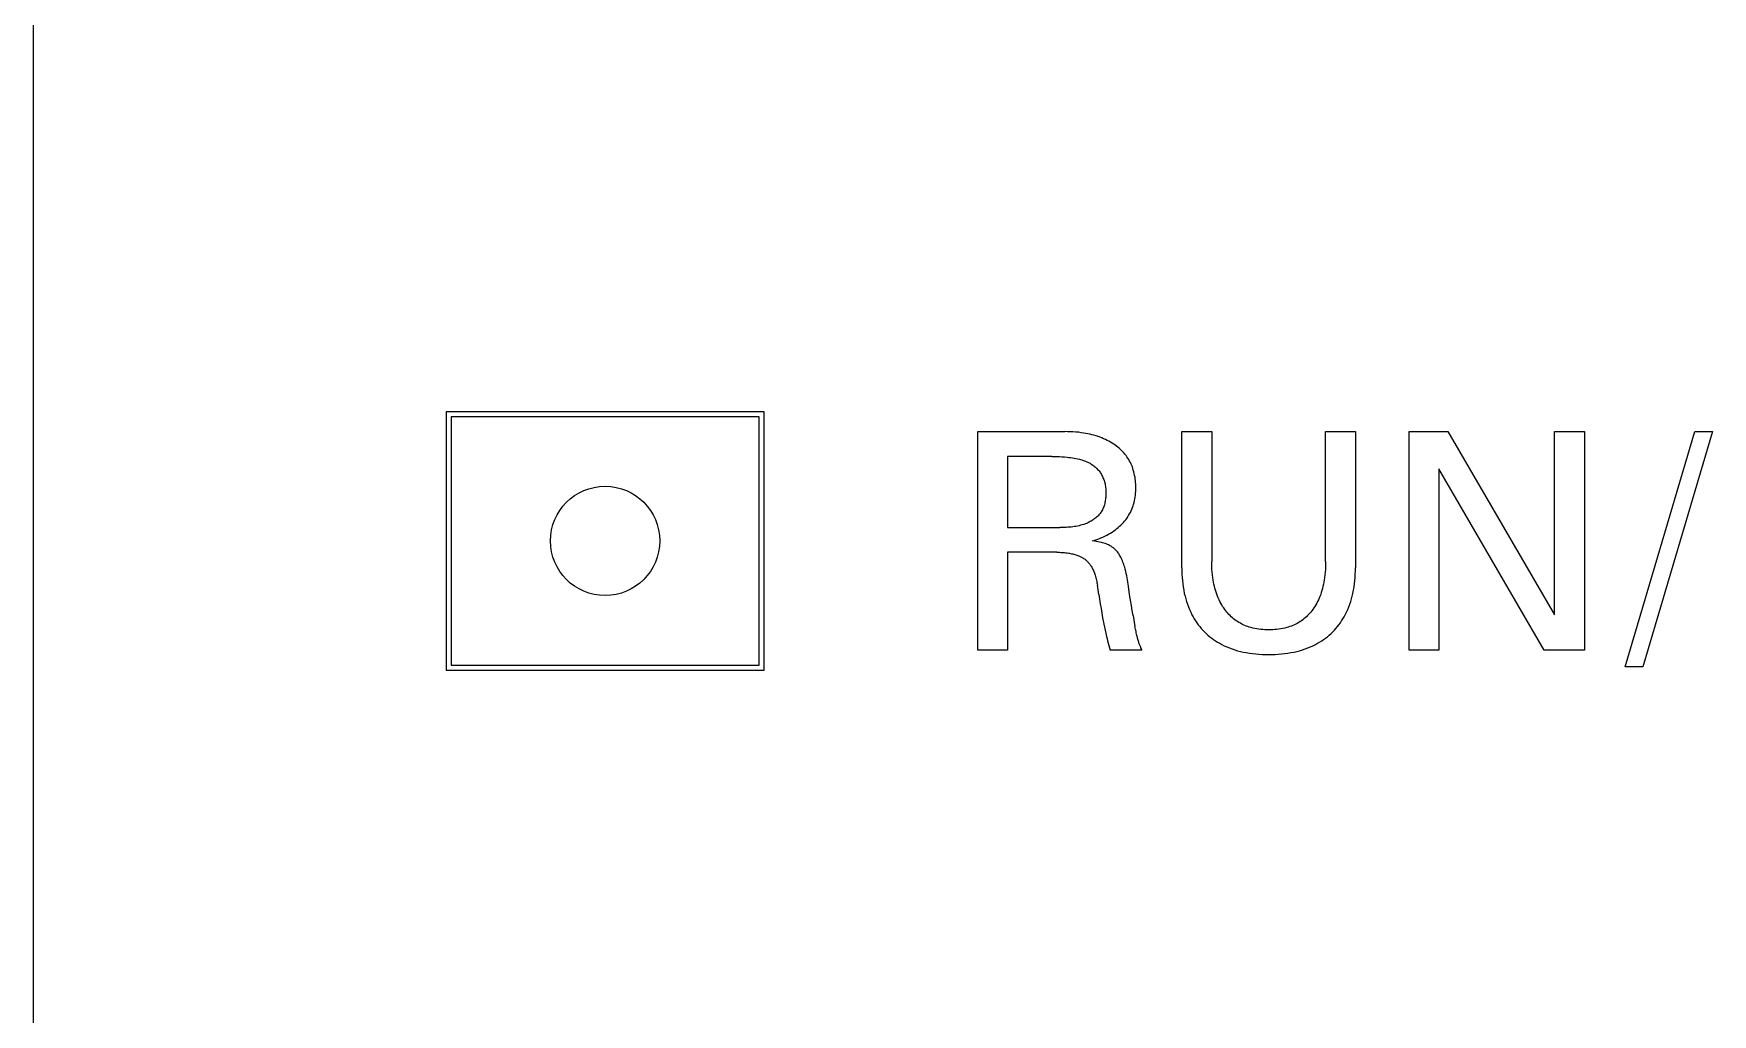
# Model space of a CAD drawing. Extents: x 0 to 420, y 0 to 297.
# Drawn here: x 143.39 to 160.28, y 198.54 to 208.42 of the extents above; entities that cross this region are included whole.
import ezdxf

# ---------------------------------------------------------------- set-up
doc = ezdxf.new("R2010")
doc.units = 0
doc.header["$LTSCALE"] = 23.1
doc.layers.add('10000_FRONT', color=7, linetype='CONTINUOUS')

msp = doc.modelspace()

# ---------------------------------------------------------------- linework, layer by layer
at = {"layer": '10000_FRONT', "color": 7, "linetype": 'CONTINUOUS'}
for p, q in [((143.392, 155.609), (143.392, 243.609)), ((147.542, 204.609), (147.542, 202.009)), ((150.742, 204.609), (147.542, 204.609)), ((150.742, 202.009), (150.742, 204.609)), ((147.592, 204.559), (147.592, 202.059)), ((150.692, 204.559), (147.592, 204.559)), ((150.692, 202.059), (150.692, 204.559)), ((152.892, 202.209), (152.892, 204.409)), ((152.892, 204.409), (153.768, 204.409)), ((153.795, 204.408), (153.768, 204.409)), ((153.822, 204.407), (153.795, 204.408)), ((153.849, 204.406), (153.822, 204.407)), ((153.877, 204.404), (153.849, 204.406)), ((153.904, 204.402), (153.877, 204.404)), ((153.931, 204.398), (153.904, 204.402)), ((153.958, 204.394), (153.931, 204.398)), ((153.979, 204.391), (153.958, 204.394)), ((154.945, 203.038), (154.945, 204.409)), ((154.945, 204.409), (155.246, 204.409)), ((155.246, 204.409), (155.246, 203.103)), ((156.392, 203.103), (156.392, 204.409)), ((156.392, 204.409), (156.691, 204.409)), ((156.691, 204.409), (156.691, 203.038)), ((157.231, 202.209), (157.231, 204.409)), ((157.231, 204.409), (157.622, 204.409)), ((157.622, 204.409), (158.696, 202.564)), ((158.696, 202.564), (158.696, 204.409)), ((158.696, 204.409), (158.996, 204.409)), ((158.996, 204.409), (158.996, 202.209)), ((159.406, 202.043), (160.106, 204.409)), ((160.284, 204.409), (159.584, 202.043)), ((160.106, 204.409), (160.284, 204.409)), ((153.999, 204.387), (153.979, 204.391)), ((154.02, 204.382), (153.999, 204.387)), ((154.041, 204.377), (154.02, 204.382)), ((154.061, 204.372), (154.041, 204.377)), ((154.082, 204.366), (154.061, 204.372)), ((154.102, 204.359), (154.082, 204.366)), ((154.122, 204.352), (154.102, 204.359)), ((154.14, 204.345), (154.122, 204.352)), ((154.158, 204.338), (154.14, 204.345)), ((154.176, 204.33), (154.158, 204.338)), ((154.193, 204.321), (154.176, 204.33)), ((154.211, 204.312), (154.193, 204.321)), ((154.227, 204.303), (154.211, 204.312)), ((154.244, 204.293), (154.227, 204.303)), ((154.261, 204.282), (154.244, 204.293)), ((154.274, 204.273), (154.261, 204.282)), ((154.288, 204.263), (154.274, 204.273)), ((154.301, 204.252), (154.288, 204.263)), ((154.314, 204.241), (154.301, 204.252)), ((154.327, 204.23), (154.314, 204.241)), ((154.339, 204.218), (154.327, 204.23)), ((153.192, 204.159), (153.192, 203.443)), ((153.637, 204.159), (153.192, 204.159)), ((153.637, 204.159), (153.662, 204.159)), ((153.662, 204.159), (153.688, 204.158)), ((153.688, 204.158), (153.714, 204.157)), ((153.714, 204.157), (153.739, 204.156)), ((153.739, 204.156), (153.765, 204.154)), ((153.765, 204.154), (153.79, 204.152)), ((153.79, 204.152), (153.808, 204.15)), ((153.808, 204.15), (153.826, 204.148)), ((153.826, 204.148), (153.844, 204.145)), ((153.844, 204.145), (153.862, 204.142)), ((153.862, 204.142), (153.879, 204.139)), ((153.879, 204.139), (153.897, 204.135)), ((153.897, 204.135), (153.915, 204.131)), ((153.915, 204.131), (153.927, 204.127)), ((153.927, 204.127), (153.94, 204.124)), ((153.94, 204.124), (153.952, 204.12)), ((153.952, 204.12), (153.964, 204.116)), ((153.964, 204.116), (153.976, 204.111)), ((153.976, 204.111), (153.988, 204.106)), ((153.988, 204.106), (154, 204.101)), ((154, 204.101), (154.011, 204.095)), ((154.011, 204.095), (154.021, 204.09)), ((154.021, 204.09), (154.03, 204.084)), ((154.03, 204.084), (154.04, 204.079)), ((154.04, 204.079), (154.049, 204.072)), ((154.049, 204.072), (154.058, 204.066)), ((154.058, 204.066), (154.066, 204.059)), ((154.066, 204.059), (154.075, 204.052)), ((154.351, 204.206), (154.339, 204.218)), ((154.362, 204.194), (154.351, 204.206)), ((154.373, 204.181), (154.362, 204.194)), ((154.384, 204.168), (154.373, 204.181)), ((154.393, 204.154), (154.384, 204.168)), ((154.402, 204.141), (154.393, 204.154)), ((154.411, 204.127), (154.402, 204.141)), ((154.419, 204.113), (154.411, 204.127)), ((154.427, 204.098), (154.419, 204.113)), ((154.434, 204.083), (154.427, 204.098)), ((154.441, 204.068), (154.434, 204.083)), ((154.447, 204.053), (154.441, 204.068)), ((154.075, 204.052), (154.083, 204.045)), ((154.083, 204.045), (154.091, 204.037)), ((154.091, 204.037), (154.098, 204.029)), ((154.098, 204.029), (154.105, 204.021)), ((154.105, 204.021), (154.112, 204.013)), ((154.112, 204.013), (154.119, 204.004)), ((154.119, 204.004), (154.125, 203.995)), ((154.125, 203.995), (154.131, 203.986)), ((154.131, 203.986), (154.136, 203.976)), ((154.136, 203.976), (154.141, 203.967)), ((154.141, 203.967), (154.146, 203.957)), ((154.146, 203.957), (154.151, 203.947)), ((154.151, 203.947), (154.155, 203.937)), ((154.155, 203.937), (154.159, 203.927)), ((154.159, 203.927), (154.162, 203.917)), ((154.162, 203.917), (154.166, 203.905)), ((154.166, 203.905), (154.169, 203.893)), ((154.169, 203.893), (154.172, 203.882)), ((154.452, 204.037), (154.447, 204.053)), ((154.457, 204.022), (154.452, 204.037)), ((154.462, 204.004), (154.457, 204.022)), ((154.467, 203.987), (154.462, 204.004)), ((154.47, 203.969), (154.467, 203.987)), ((154.474, 203.952), (154.47, 203.969)), ((154.476, 203.934), (154.474, 203.952)), ((154.478, 203.916), (154.476, 203.934)), ((154.48, 203.898), (154.478, 203.916)), ((154.481, 203.88), (154.48, 203.898)), ((157.53, 204.033), (157.53, 202.209)), ((158.592, 202.209), (157.53, 204.033)), ((154.172, 203.882), (154.174, 203.87)), ((154.174, 203.87), (154.176, 203.857)), ((154.177, 203.728), (154.175, 203.717)), ((154.176, 203.857), (154.178, 203.845)), ((154.178, 203.739), (154.177, 203.728)), ((154.178, 203.845), (154.179, 203.833)), ((154.179, 203.75), (154.178, 203.739)), ((154.179, 203.833), (154.18, 203.821)), ((154.18, 203.761), (154.179, 203.75)), ((154.18, 203.821), (154.181, 203.808)), ((154.181, 203.772), (154.18, 203.761)), ((154.181, 203.808), (154.181, 203.796)), ((154.181, 203.796), (154.181, 203.783)), ((154.181, 203.783), (154.181, 203.772)), ((154.469, 203.714), (154.472, 203.732)), ((154.472, 203.732), (154.475, 203.75)), ((154.475, 203.75), (154.478, 203.769)), ((154.478, 203.769), (154.48, 203.788)), ((154.48, 203.788), (154.481, 203.806)), ((154.482, 203.862), (154.481, 203.88)), ((154.481, 203.806), (154.482, 203.825)), ((154.482, 203.844), (154.482, 203.862)), ((154.482, 203.825), (154.482, 203.844)), ((154.095, 203.554), (154.087, 203.547)), ((154.102, 203.562), (154.095, 203.554)), ((154.11, 203.57), (154.102, 203.562)), ((154.117, 203.578), (154.11, 203.57)), ((154.123, 203.586), (154.117, 203.578)), ((154.129, 203.594), (154.123, 203.586)), ((154.135, 203.603), (154.129, 203.594)), ((154.141, 203.613), (154.135, 203.603)), ((154.146, 203.622), (154.141, 203.613)), ((154.151, 203.632), (154.146, 203.622)), ((154.155, 203.642), (154.151, 203.632)), ((154.159, 203.652), (154.155, 203.642)), ((154.162, 203.663), (154.159, 203.652)), ((154.166, 203.673), (154.162, 203.663)), ((154.169, 203.684), (154.166, 203.673)), ((154.171, 203.695), (154.169, 203.684)), ((154.173, 203.706), (154.171, 203.695)), ((154.175, 203.717), (154.173, 203.706)), ((154.391, 203.536), (154.401, 203.551)), ((154.401, 203.551), (154.41, 203.566)), ((154.41, 203.566), (154.419, 203.581)), ((154.419, 203.581), (154.427, 203.596)), ((154.427, 203.596), (154.435, 203.612)), ((154.435, 203.612), (154.442, 203.628)), ((154.442, 203.628), (154.448, 203.644)), ((154.448, 203.644), (154.454, 203.661)), ((154.454, 203.661), (154.459, 203.677)), ((154.459, 203.677), (154.464, 203.695)), ((154.464, 203.695), (154.469, 203.714)), ((153.192, 203.443), (153.716, 203.443)), ((153.733, 203.443), (153.716, 203.443)), ((153.749, 203.444), (153.733, 203.443)), ((153.765, 203.444), (153.749, 203.444)), ((153.782, 203.445), (153.765, 203.444)), ((153.798, 203.446), (153.782, 203.445)), ((153.814, 203.447), (153.798, 203.446)), ((153.831, 203.448), (153.814, 203.447)), ((153.847, 203.45), (153.831, 203.448)), ((153.863, 203.453), (153.847, 203.45)), ((153.879, 203.455), (153.863, 203.453)), ((153.895, 203.458), (153.879, 203.455)), ((153.911, 203.462), (153.895, 203.458)), ((153.927, 203.466), (153.911, 203.462)), ((153.943, 203.47), (153.927, 203.466)), ((153.959, 203.475), (153.943, 203.47)), ((153.975, 203.481), (153.959, 203.475)), ((153.985, 203.485), (153.975, 203.481)), ((153.995, 203.489), (153.985, 203.485)), ((154.005, 203.494), (153.995, 203.489)), ((154.014, 203.499), (154.005, 203.494)), ((154.024, 203.504), (154.014, 203.499)), ((154.034, 203.509), (154.024, 203.504)), ((154.043, 203.515), (154.034, 203.509)), ((154.052, 203.521), (154.043, 203.515)), ((154.061, 203.527), (154.052, 203.521)), ((154.07, 203.533), (154.061, 203.527)), ((154.079, 203.54), (154.07, 203.533)), ((154.087, 203.547), (154.079, 203.54)), ((154.208, 203.377), (154.226, 203.387)), ((154.226, 203.387), (154.244, 203.398)), ((154.244, 203.398), (154.261, 203.409)), ((154.261, 203.409), (154.278, 203.422)), ((154.278, 203.422), (154.292, 203.433)), ((154.292, 203.433), (154.306, 203.444)), ((154.306, 203.444), (154.319, 203.456)), ((154.319, 203.456), (154.332, 203.468)), ((154.332, 203.468), (154.345, 203.481)), ((154.345, 203.481), (154.357, 203.494)), ((154.357, 203.494), (154.369, 203.508)), ((154.369, 203.508), (154.38, 203.522)), ((154.38, 203.522), (154.391, 203.536)), ((154.047, 203.309), (154.068, 203.316)), ((154.065, 203.307), (154.047, 203.309)), ((154.083, 203.304), (154.065, 203.307)), ((154.068, 203.316), (154.09, 203.323)), ((154.101, 203.301), (154.083, 203.304)), ((154.09, 203.323), (154.111, 203.331)), ((154.118, 203.297), (154.101, 203.301)), ((154.111, 203.331), (154.131, 203.339)), ((154.136, 203.293), (154.118, 203.297)), ((154.131, 203.339), (154.151, 203.348)), ((154.148, 203.29), (154.136, 203.293)), ((154.161, 203.286), (154.148, 203.29)), ((154.151, 203.348), (154.17, 203.357)), ((154.173, 203.282), (154.161, 203.286)), ((154.17, 203.357), (154.19, 203.366)), ((154.185, 203.278), (154.173, 203.282)), ((154.197, 203.273), (154.185, 203.278)), ((154.19, 203.366), (154.208, 203.377)), ((154.208, 203.268), (154.197, 203.273)), ((154.217, 203.264), (154.208, 203.268)), ((154.225, 203.259), (154.217, 203.264)), ((154.233, 203.255), (154.225, 203.259)), ((154.241, 203.25), (154.233, 203.255)), ((154.249, 203.244), (154.241, 203.25)), ((154.256, 203.239), (154.249, 203.244)), ((154.264, 203.233), (154.256, 203.239)), ((154.271, 203.226), (154.264, 203.233)), ((154.278, 203.22), (154.271, 203.226)), ((154.285, 203.213), (154.278, 203.22)), ((154.291, 203.205), (154.285, 203.213)), ((153.192, 203.194), (153.192, 202.209)), ((153.688, 203.194), (153.192, 203.194)), ((153.688, 203.194), (153.701, 203.194)), ((153.701, 203.194), (153.714, 203.194)), ((153.714, 203.194), (153.727, 203.193)), ((153.727, 203.193), (153.74, 203.193)), ((153.74, 203.193), (153.753, 203.192)), ((153.753, 203.192), (153.766, 203.191)), ((153.766, 203.191), (153.779, 203.189)), ((153.779, 203.189), (153.791, 203.188)), ((153.791, 203.188), (153.804, 203.186)), ((153.804, 203.186), (153.815, 203.184)), ((153.815, 203.184), (153.825, 203.183)), ((153.825, 203.183), (153.836, 203.18)), ((153.836, 203.18), (153.847, 203.178)), ((153.847, 203.178), (153.857, 203.176)), ((153.857, 203.176), (153.867, 203.173)), ((153.867, 203.173), (153.878, 203.17)), ((153.878, 203.17), (153.888, 203.166)), ((153.888, 203.166), (153.898, 203.163)), ((153.898, 203.163), (153.906, 203.16)), ((153.906, 203.16), (153.914, 203.157)), ((153.914, 203.157), (153.921, 203.153)), ((153.921, 203.153), (153.929, 203.15)), ((153.929, 203.15), (153.936, 203.146)), ((153.936, 203.146), (153.943, 203.142)), ((153.943, 203.142), (153.95, 203.138)), ((153.95, 203.138), (153.957, 203.133)), ((153.957, 203.133), (153.964, 203.129)), ((153.964, 203.129), (153.971, 203.124)), ((153.971, 203.124), (153.977, 203.119)), ((153.977, 203.119), (153.982, 203.114)), ((153.982, 203.114), (153.988, 203.109)), ((153.988, 203.109), (153.994, 203.103)), ((153.994, 203.103), (153.999, 203.098)), ((153.999, 203.098), (154.004, 203.092)), ((154.004, 203.092), (154.009, 203.086)), ((154.009, 203.086), (154.014, 203.08)), ((154.014, 203.08), (154.019, 203.074)), ((154.019, 203.074), (154.023, 203.068)), ((154.023, 203.068), (154.027, 203.062)), ((154.027, 203.062), (154.033, 203.053)), ((154.033, 203.053), (154.038, 203.045)), ((154.038, 203.045), (154.042, 203.037)), ((154.297, 203.198), (154.291, 203.205)), ((154.303, 203.19), (154.297, 203.198)), ((154.309, 203.182), (154.303, 203.19)), ((154.314, 203.174), (154.309, 203.182)), ((154.319, 203.166), (154.314, 203.174)), ((154.324, 203.157), (154.319, 203.166)), ((154.33, 203.145), (154.324, 203.157)), ((154.337, 203.133), (154.33, 203.145)), ((154.342, 203.121), (154.337, 203.133)), ((154.348, 203.108), (154.342, 203.121)), ((154.353, 203.096), (154.348, 203.108)), ((154.357, 203.083), (154.353, 203.096)), ((154.362, 203.07), (154.357, 203.083)), ((154.366, 203.057), (154.362, 203.07)), ((154.37, 203.044), (154.366, 203.057)), ((154.375, 203.023), (154.37, 203.044)), ((155.246, 203.076), (155.246, 203.103)), ((155.247, 203.049), (155.246, 203.076)), ((155.248, 203.022), (155.247, 203.049)), ((156.391, 203.049), (156.39, 203.022)), ((156.392, 203.076), (156.391, 203.049)), ((156.392, 203.103), (156.392, 203.076)), ((154.042, 203.037), (154.047, 203.028)), ((154.047, 203.028), (154.051, 203.02)), ((154.051, 203.02), (154.055, 203.011)), ((154.055, 203.011), (154.059, 203.002)), ((154.059, 203.002), (154.062, 202.993)), ((154.062, 202.993), (154.066, 202.984)), ((154.066, 202.984), (154.069, 202.975)), ((154.069, 202.975), (154.073, 202.963)), ((154.073, 202.963), (154.077, 202.95)), ((154.077, 202.95), (154.08, 202.938)), ((154.08, 202.938), (154.083, 202.926)), ((154.083, 202.926), (154.086, 202.913)), ((154.086, 202.913), (154.089, 202.901)), ((154.089, 202.901), (154.091, 202.888)), ((154.091, 202.888), (154.093, 202.876)), ((154.093, 202.876), (154.095, 202.863)), ((154.381, 203.002), (154.375, 203.023)), ((154.385, 202.981), (154.381, 203.002)), ((154.39, 202.959), (154.385, 202.981)), ((154.394, 202.938), (154.39, 202.959)), ((154.397, 202.916), (154.394, 202.938)), ((154.401, 202.895), (154.397, 202.916)), ((154.407, 202.853), (154.401, 202.895)), ((154.945, 203.038), (154.945, 203.006)), ((154.945, 203.006), (154.946, 202.973)), ((154.946, 202.973), (154.948, 202.941)), ((154.948, 202.941), (154.951, 202.909)), ((154.951, 202.909), (154.954, 202.877)), ((154.954, 202.877), (154.959, 202.845)), ((155.25, 202.995), (155.248, 203.022)), ((155.253, 202.968), (155.25, 202.995)), ((155.256, 202.941), (155.253, 202.968)), ((155.26, 202.914), (155.256, 202.941)), ((155.264, 202.893), (155.26, 202.914)), ((155.268, 202.873), (155.264, 202.893)), ((156.374, 202.892), (156.37, 202.872)), ((156.378, 202.913), (156.374, 202.892)), ((156.382, 202.94), (156.378, 202.913)), ((156.385, 202.967), (156.382, 202.94)), ((156.388, 202.994), (156.385, 202.967)), ((156.39, 203.022), (156.388, 202.994)), ((156.678, 202.845), (156.682, 202.877)), ((156.682, 202.877), (156.685, 202.909)), ((156.685, 202.909), (156.688, 202.941)), ((156.688, 202.941), (156.69, 202.973)), ((156.69, 202.973), (156.691, 203.006)), ((156.691, 203.006), (156.691, 203.038)), ((154.109, 202.771), (154.095, 202.863)), ((154.109, 202.771), (154.117, 202.724)), ((154.117, 202.724), (154.124, 202.677)), ((154.419, 202.771), (154.407, 202.853)), ((154.428, 202.714), (154.419, 202.771)), ((154.437, 202.658), (154.428, 202.714)), ((154.959, 202.845), (154.964, 202.813)), ((154.964, 202.813), (154.97, 202.781)), ((154.97, 202.781), (154.977, 202.753)), ((154.977, 202.753), (154.984, 202.726)), ((154.984, 202.726), (154.992, 202.698)), ((155.273, 202.852), (155.268, 202.873)), ((155.278, 202.832), (155.273, 202.852)), ((155.284, 202.812), (155.278, 202.832)), ((155.29, 202.792), (155.284, 202.812)), ((155.297, 202.772), (155.29, 202.792)), ((155.304, 202.752), (155.297, 202.772)), ((155.311, 202.735), (155.304, 202.752)), ((155.319, 202.717), (155.311, 202.735)), ((155.327, 202.7), (155.319, 202.717)), ((156.32, 202.717), (156.311, 202.7)), ((156.327, 202.734), (156.32, 202.717)), ((156.334, 202.751), (156.327, 202.734)), ((156.342, 202.771), (156.334, 202.751)), ((156.348, 202.791), (156.342, 202.771)), ((156.355, 202.811), (156.348, 202.791)), ((156.36, 202.831), (156.355, 202.811)), ((156.365, 202.851), (156.36, 202.831)), ((156.37, 202.872), (156.365, 202.851)), ((156.644, 202.698), (156.652, 202.726)), ((156.652, 202.726), (156.659, 202.753)), ((156.659, 202.753), (156.666, 202.781)), ((156.666, 202.781), (156.672, 202.813)), ((156.672, 202.813), (156.678, 202.845)), ((154.124, 202.677), (154.132, 202.629)), ((154.132, 202.629), (154.14, 202.582)), ((154.14, 202.582), (154.148, 202.535)), ((154.445, 202.608), (154.437, 202.658)), ((154.454, 202.558), (154.445, 202.608)), ((154.454, 202.558), (154.473, 202.448)), ((154.992, 202.698), (155.001, 202.671)), ((155.001, 202.671), (155.011, 202.644)), ((155.011, 202.644), (155.022, 202.618)), ((155.022, 202.618), (155.034, 202.592)), ((155.034, 202.592), (155.047, 202.566)), ((155.047, 202.566), (155.058, 202.545)), ((155.058, 202.545), (155.07, 202.525)), ((155.336, 202.683), (155.327, 202.7)), ((155.346, 202.666), (155.336, 202.683)), ((155.355, 202.65), (155.346, 202.666)), ((155.366, 202.634), (155.355, 202.65)), ((155.377, 202.619), (155.366, 202.634)), ((155.387, 202.606), (155.377, 202.619)), ((155.397, 202.593), (155.387, 202.606)), ((155.407, 202.581), (155.397, 202.593)), ((155.418, 202.569), (155.407, 202.581)), ((155.43, 202.557), (155.418, 202.569)), ((155.441, 202.546), (155.43, 202.557)), ((155.454, 202.535), (155.441, 202.546)), ((156.198, 202.546), (156.186, 202.535)), ((156.21, 202.557), (156.198, 202.546)), ((156.221, 202.569), (156.21, 202.557)), ((156.232, 202.581), (156.221, 202.569)), ((156.243, 202.593), (156.232, 202.581)), ((156.253, 202.606), (156.243, 202.593)), ((156.263, 202.619), (156.253, 202.606)), ((156.273, 202.634), (156.263, 202.619)), ((156.284, 202.65), (156.273, 202.634)), ((156.293, 202.666), (156.284, 202.65)), ((156.303, 202.683), (156.293, 202.666)), ((156.311, 202.7), (156.303, 202.683)), ((156.566, 202.525), (156.578, 202.545)), ((156.578, 202.545), (156.59, 202.566)), ((156.59, 202.566), (156.603, 202.592)), ((156.603, 202.592), (156.614, 202.618)), ((156.614, 202.618), (156.625, 202.644)), ((156.625, 202.644), (156.635, 202.671)), ((156.635, 202.671), (156.644, 202.698)), ((154.148, 202.535), (154.154, 202.504)), ((154.154, 202.504), (154.16, 202.472)), ((154.16, 202.472), (154.166, 202.441)), ((154.166, 202.441), (154.173, 202.41)), ((154.173, 202.41), (154.18, 202.379)), ((154.18, 202.379), (154.187, 202.348)), ((154.476, 202.435), (154.473, 202.448)), ((154.478, 202.422), (154.476, 202.435)), ((154.481, 202.409), (154.478, 202.422)), ((154.484, 202.396), (154.481, 202.409)), ((154.487, 202.383), (154.484, 202.396)), ((154.49, 202.37), (154.487, 202.383)), ((154.493, 202.357), (154.49, 202.37)), ((155.07, 202.525), (155.083, 202.505)), ((155.083, 202.505), (155.096, 202.485)), ((155.096, 202.485), (155.111, 202.465)), ((155.111, 202.465), (155.125, 202.447)), ((155.125, 202.447), (155.141, 202.428)), ((155.141, 202.428), (155.157, 202.411)), ((155.157, 202.411), (155.173, 202.393)), ((155.173, 202.393), (155.191, 202.377)), ((155.191, 202.377), (155.208, 202.361)), ((155.466, 202.525), (155.454, 202.535)), ((155.479, 202.515), (155.466, 202.525)), ((155.492, 202.505), (155.479, 202.515)), ((155.506, 202.496), (155.492, 202.505)), ((155.519, 202.488), (155.506, 202.496)), ((155.534, 202.48), (155.519, 202.488)), ((155.548, 202.472), (155.534, 202.48)), ((155.563, 202.465), (155.548, 202.472)), ((155.578, 202.458), (155.563, 202.465)), ((155.593, 202.452), (155.578, 202.458)), ((155.608, 202.447), (155.593, 202.452)), ((155.624, 202.442), (155.608, 202.447)), ((155.64, 202.437), (155.624, 202.442)), ((155.659, 202.432), (155.64, 202.437)), ((155.679, 202.428), (155.659, 202.432)), ((155.699, 202.424), (155.679, 202.428)), ((155.719, 202.421), (155.699, 202.424)), ((155.739, 202.418), (155.719, 202.421)), ((155.759, 202.417), (155.739, 202.418)), ((155.779, 202.415), (155.759, 202.417)), ((155.799, 202.415), (155.779, 202.415)), ((155.82, 202.414), (155.799, 202.415)), ((155.84, 202.415), (155.82, 202.414)), ((155.86, 202.415), (155.84, 202.415)), ((155.881, 202.417), (155.86, 202.415)), ((155.901, 202.418), (155.881, 202.417)), ((155.921, 202.421), (155.901, 202.418)), ((155.941, 202.424), (155.921, 202.421)), ((155.961, 202.428), (155.941, 202.424)), ((155.981, 202.432), (155.961, 202.428)), ((156.001, 202.437), (155.981, 202.432)), ((156.016, 202.442), (156.001, 202.437)), ((156.032, 202.447), (156.016, 202.442)), ((156.047, 202.452), (156.032, 202.447)), ((156.062, 202.458), (156.047, 202.452)), ((156.077, 202.465), (156.062, 202.458)), ((156.092, 202.472), (156.077, 202.465)), ((156.107, 202.479), (156.092, 202.472)), ((156.121, 202.488), (156.107, 202.479)), ((156.135, 202.496), (156.121, 202.488)), ((156.148, 202.505), (156.135, 202.496)), ((156.161, 202.515), (156.148, 202.505)), ((156.174, 202.525), (156.161, 202.515)), ((156.186, 202.535), (156.174, 202.525)), ((156.428, 202.361), (156.446, 202.377)), ((156.446, 202.377), (156.463, 202.393)), ((156.463, 202.393), (156.48, 202.411)), ((156.48, 202.411), (156.496, 202.428)), ((156.496, 202.428), (156.511, 202.447)), ((156.511, 202.447), (156.526, 202.465)), ((156.526, 202.465), (156.54, 202.485)), ((156.54, 202.485), (156.553, 202.505)), ((156.553, 202.505), (156.566, 202.525)), ((153.192, 202.209), (152.892, 202.209)), ((154.187, 202.348), (154.193, 202.325)), ((154.193, 202.325), (154.198, 202.302)), ((154.198, 202.302), (154.205, 202.279)), ((154.205, 202.279), (154.211, 202.256)), ((154.211, 202.256), (154.218, 202.233)), ((154.218, 202.233), (154.225, 202.21)), ((154.544, 202.21), (154.225, 202.21)), ((154.495, 202.348), (154.493, 202.357)), ((154.498, 202.338), (154.495, 202.348)), ((154.5, 202.329), (154.498, 202.338)), ((154.503, 202.319), (154.5, 202.329)), ((154.506, 202.31), (154.503, 202.319)), ((154.508, 202.301), (154.506, 202.31)), ((154.511, 202.292), (154.508, 202.301)), ((154.514, 202.282), (154.511, 202.292)), ((154.517, 202.273), (154.514, 202.282)), ((154.52, 202.266), (154.517, 202.273)), ((154.523, 202.259), (154.52, 202.266)), ((154.525, 202.252), (154.523, 202.259)), ((154.528, 202.245), (154.525, 202.252)), ((154.531, 202.238), (154.528, 202.245)), ((154.534, 202.231), (154.531, 202.238)), ((154.538, 202.224), (154.534, 202.231)), ((154.541, 202.217), (154.538, 202.224)), ((154.544, 202.21), (154.541, 202.217)), ((155.208, 202.361), (155.227, 202.345)), ((155.227, 202.345), (155.246, 202.33)), ((155.246, 202.33), (155.265, 202.316)), ((155.265, 202.316), (155.285, 202.303)), ((155.285, 202.303), (155.305, 202.29)), ((155.305, 202.29), (155.326, 202.278)), ((155.326, 202.278), (155.347, 202.266)), ((155.347, 202.266), (155.372, 202.254)), ((155.372, 202.254), (155.398, 202.242)), ((155.398, 202.242), (155.425, 202.231)), ((155.425, 202.231), (155.451, 202.221)), ((155.451, 202.221), (155.479, 202.212)), ((155.479, 202.212), (155.506, 202.204)), ((155.506, 202.204), (155.534, 202.197)), ((156.103, 202.197), (156.13, 202.204)), ((156.13, 202.204), (156.158, 202.212)), ((156.158, 202.212), (156.185, 202.221)), ((156.185, 202.221), (156.212, 202.231)), ((156.212, 202.231), (156.238, 202.242)), ((156.238, 202.242), (156.264, 202.254)), ((156.264, 202.254), (156.29, 202.266)), ((156.29, 202.266), (156.311, 202.278)), ((156.311, 202.278), (156.331, 202.29)), ((156.331, 202.29), (156.352, 202.303)), ((156.352, 202.303), (156.371, 202.316)), ((156.371, 202.316), (156.391, 202.33)), ((156.391, 202.33), (156.41, 202.345)), ((156.41, 202.345), (156.428, 202.361)), ((157.53, 202.209), (157.231, 202.209)), ((158.996, 202.209), (158.592, 202.209)), ((147.592, 202.059), (150.692, 202.059)), ((155.534, 202.197), (155.561, 202.19)), ((155.561, 202.19), (155.593, 202.184)), ((155.593, 202.184), (155.625, 202.179)), ((155.625, 202.179), (155.657, 202.174)), ((155.657, 202.174), (155.689, 202.171)), ((155.689, 202.171), (155.721, 202.168)), ((155.721, 202.168), (155.754, 202.166)), ((155.754, 202.166), (155.786, 202.165)), ((155.786, 202.165), (155.818, 202.165)), ((155.818, 202.165), (155.85, 202.165)), ((155.85, 202.165), (155.883, 202.166)), ((155.883, 202.166), (155.915, 202.168)), ((155.915, 202.168), (155.947, 202.171)), ((155.947, 202.171), (155.979, 202.174)), ((155.979, 202.174), (156.011, 202.179)), ((156.011, 202.179), (156.043, 202.184)), ((156.043, 202.184), (156.075, 202.19)), ((156.075, 202.19), (156.103, 202.197)), ((159.584, 202.043), (159.406, 202.043)), ((147.542, 202.009), (150.742, 202.009))]:
    msp.add_line(p, q, dxfattribs=at)
msp.add_circle((149.142, 203.309), 0.55, dxfattribs=at)

doc.saveas('drawing.dxf')
